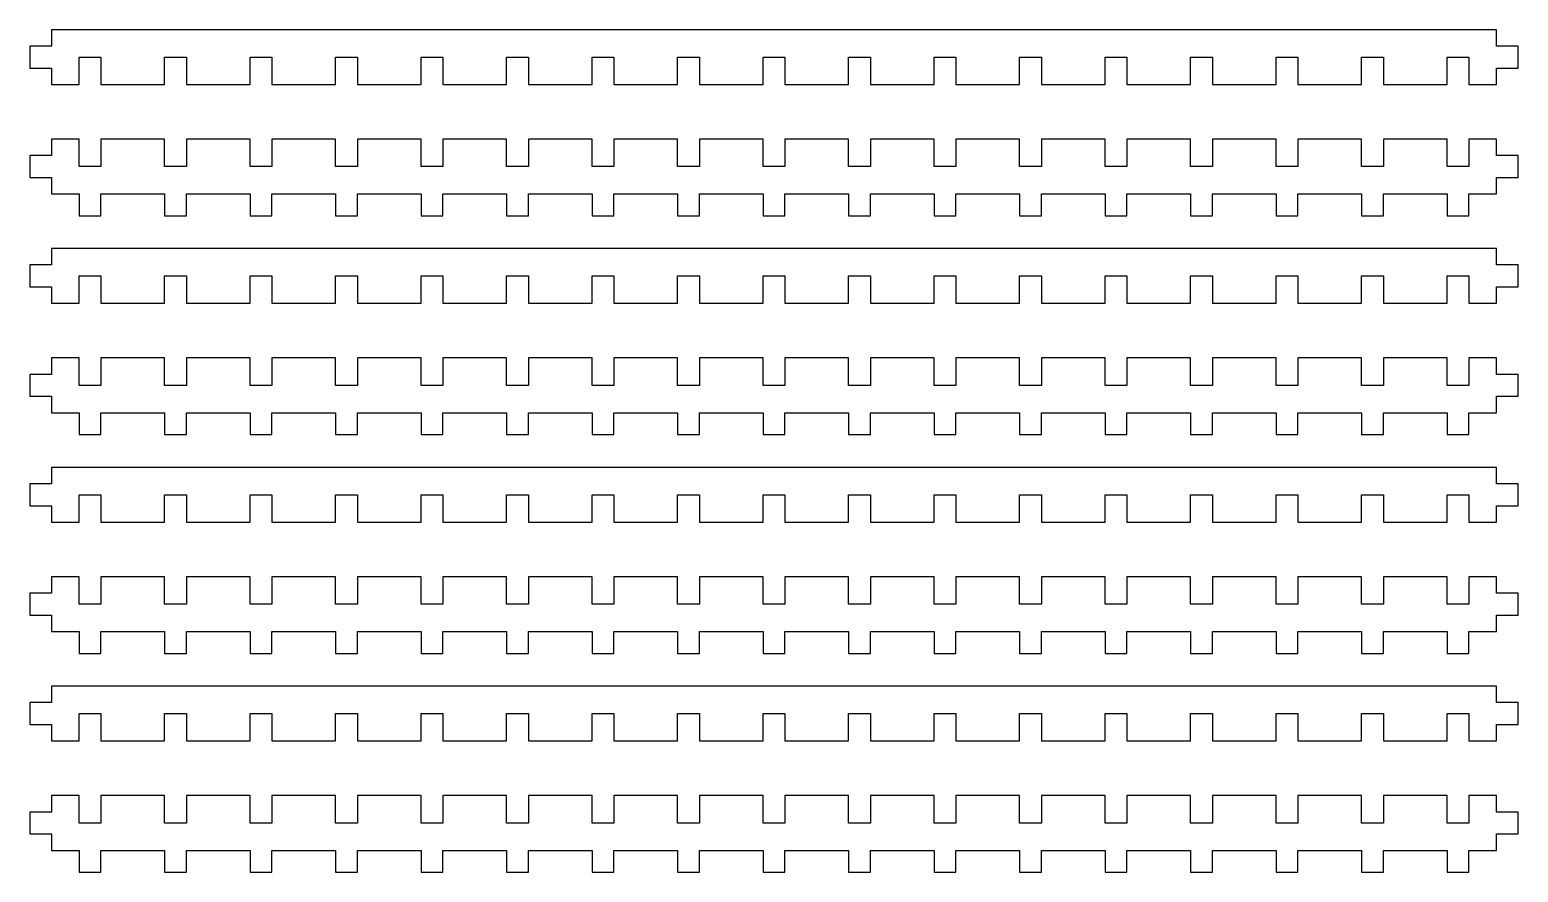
# Model space of a CAD drawing. Header units: metres. Extents: x -282 to 272, y -680 to 554.
# Drawn here: x -282 to -10, y -520 to -366 of the extents above; entities that cross this region are included whole.
import ezdxf

# ---------------------------------------------------------------- set-up
doc = ezdxf.new("R2010")
doc.units = ezdxf.units.M

msp = doc.modelspace()

# ---------------------------------------------------------------- linework, layer by layer
for p, q in [((-14, -366), (-278, -366)), ((-278, -366), (-278, -369)), ((-14, -369), (-14, -366)), ((-278, -369), (-282, -369)), ((-282, -369), (-282, -373)), ((-10, -369), (-14, -369)), ((-10, -373), (-10, -369)), ((-273, -371), (-269, -371)), ((-273, -376), (-273, -371)), ((-269, -371), (-269, -376)), ((-257.375, -376), (-257.375, -371)), ((-257.375, -371), (-253.375, -371)), ((-253.375, -371), (-253.375, -376)), ((-241.75, -376), (-241.75, -371)), ((-241.75, -371), (-237.75, -371)), ((-237.75, -371), (-237.75, -376)), ((-226.125, -376), (-226.125, -371)), ((-226.125, -371), (-222.125, -371)), ((-222.125, -371), (-222.125, -376)), ((-210.5, -376), (-210.5, -371)), ((-210.5, -371), (-206.5, -371)), ((-206.5, -371), (-206.5, -376)), ((-194.875, -376), (-194.875, -371)), ((-194.875, -371), (-190.875, -371)), ((-190.875, -371), (-190.875, -376)), ((-179.25, -376), (-179.25, -371)), ((-179.25, -371), (-175.25, -371)), ((-175.25, -371), (-175.25, -376)), ((-163.625, -376), (-163.625, -371)), ((-163.625, -371), (-159.625, -371)), ((-159.625, -371), (-159.625, -376)), ((-148, -376), (-148, -371)), ((-148, -371), (-144, -371)), ((-144, -371), (-144, -376)), ((-132.375, -376), (-132.375, -371)), ((-132.375, -371), (-128.375, -371)), ((-128.375, -371), (-128.375, -376)), ((-116.75, -376), (-116.75, -371)), ((-116.75, -371), (-112.75, -371)), ((-112.75, -371), (-112.75, -376)), ((-101.125, -376), (-101.125, -371)), ((-101.125, -371), (-97.125, -371)), ((-97.125, -371), (-97.125, -376)), ((-85.5, -376), (-85.5, -371)), ((-85.5, -371), (-81.5, -371)), ((-81.5, -371), (-81.5, -376)), ((-69.875, -376), (-69.875, -371)), ((-69.875, -371), (-65.875, -371)), ((-65.875, -371), (-65.875, -376)), ((-54.25, -376), (-54.25, -371)), ((-54.25, -371), (-50.25, -371)), ((-50.25, -371), (-50.25, -376)), ((-38.625, -376), (-38.625, -371)), ((-38.625, -371), (-34.625, -371)), ((-34.625, -371), (-34.625, -376)), ((-23, -376), (-23, -371)), ((-23, -371), (-19, -371)), ((-19, -371), (-19, -376)), ((-282, -373), (-278, -373)), ((-278, -373), (-278, -376)), ((-14, -376), (-14, -373)), ((-14, -373), (-10, -373)), ((-278, -376), (-273, -376)), ((-269, -376), (-257.375, -376)), ((-253.375, -376), (-241.75, -376)), ((-237.75, -376), (-226.125, -376)), ((-222.125, -376), (-210.5, -376)), ((-206.5, -376), (-194.875, -376)), ((-190.875, -376), (-179.25, -376)), ((-175.25, -376), (-163.625, -376)), ((-159.625, -376), (-148, -376)), ((-144, -376), (-132.375, -376)), ((-128.375, -376), (-116.75, -376)), ((-112.75, -376), (-101.125, -376)), ((-97.125, -376), (-85.5, -376)), ((-81.5, -376), (-69.875, -376)), ((-65.875, -376), (-54.25, -376)), ((-50.25, -376), (-38.625, -376)), ((-34.625, -376), (-23, -376)), ((-19, -376), (-14, -376)), ((-273, -386), (-278, -386)), ((-278, -386), (-278, -389)), ((-273, -391), (-273, -386)), ((-257.375, -386), (-269, -386)), ((-269, -386), (-269, -391)), ((-257.375, -391), (-257.375, -386)), ((-241.75, -386), (-253.375, -386)), ((-253.375, -386), (-253.375, -391)), ((-241.75, -391), (-241.75, -386)), ((-226.125, -386), (-237.75, -386)), ((-237.75, -386), (-237.75, -391)), ((-226.125, -391), (-226.125, -386)), ((-210.5, -386), (-222.125, -386)), ((-222.125, -386), (-222.125, -391)), ((-210.5, -391), (-210.5, -386)), ((-194.875, -386), (-206.5, -386)), ((-206.5, -386), (-206.5, -391)), ((-194.875, -391), (-194.875, -386)), ((-179.25, -386), (-190.875, -386)), ((-190.875, -386), (-190.875, -391)), ((-179.25, -391), (-179.25, -386)), ((-163.625, -386), (-175.25, -386)), ((-175.25, -386), (-175.25, -391)), ((-163.625, -391), (-163.625, -386)), ((-148, -386), (-159.625, -386)), ((-159.625, -386), (-159.625, -391)), ((-148, -391), (-148, -386)), ((-132.375, -386), (-144, -386)), ((-144, -386), (-144, -391)), ((-132.375, -391), (-132.375, -386)), ((-116.75, -386), (-128.375, -386)), ((-128.375, -386), (-128.375, -391)), ((-116.75, -391), (-116.75, -386)), ((-101.125, -386), (-112.75, -386)), ((-112.75, -386), (-112.75, -391)), ((-101.125, -391), (-101.125, -386)), ((-85.5, -386), (-97.125, -386)), ((-97.125, -386), (-97.125, -391)), ((-85.5, -391), (-85.5, -386)), ((-69.875, -386), (-81.5, -386)), ((-81.5, -386), (-81.5, -391)), ((-69.875, -391), (-69.875, -386)), ((-54.25, -386), (-65.875, -386)), ((-65.875, -386), (-65.875, -391)), ((-54.25, -391), (-54.25, -386)), ((-38.625, -386), (-50.25, -386)), ((-50.25, -386), (-50.25, -391)), ((-38.625, -391), (-38.625, -386)), ((-23, -386), (-34.625, -386)), ((-34.625, -386), (-34.625, -391)), ((-23, -391), (-23, -386)), ((-14, -386), (-19, -386)), ((-19, -386), (-19, -391)), ((-14, -389), (-14, -386)), ((-278, -389), (-282, -389)), ((-282, -389), (-282, -393)), ((-269, -391), (-273, -391)), ((-253.375, -391), (-257.375, -391)), ((-237.75, -391), (-241.75, -391)), ((-222.125, -391), (-226.125, -391)), ((-206.5, -391), (-210.5, -391)), ((-190.875, -391), (-194.875, -391)), ((-175.25, -391), (-179.25, -391)), ((-159.625, -391), (-163.625, -391)), ((-144, -391), (-148, -391)), ((-128.375, -391), (-132.375, -391)), ((-112.75, -391), (-116.75, -391)), ((-97.125, -391), (-101.125, -391)), ((-81.5, -391), (-85.5, -391)), ((-65.875, -391), (-69.875, -391)), ((-50.25, -391), (-54.25, -391)), ((-34.625, -391), (-38.625, -391)), ((-19, -391), (-23, -391)), ((-10, -389), (-14, -389)), ((-10, -393), (-10, -389)), ((-282, -393), (-278, -393)), ((-278, -393), (-278, -396)), ((-14, -396), (-14, -393)), ((-14, -393), (-10, -393)), ((-278, -396), (-273, -396)), ((-273, -396), (-273, -400)), ((-269, -396), (-257.375, -396)), ((-269, -400), (-269, -396)), ((-257.375, -396), (-257.375, -400)), ((-253.375, -400), (-253.375, -396)), ((-253.375, -396), (-241.75, -396)), ((-241.75, -396), (-241.75, -400)), ((-237.75, -400), (-237.75, -396)), ((-237.75, -396), (-226.125, -396)), ((-226.125, -396), (-226.125, -400)), ((-222.125, -400), (-222.125, -396)), ((-222.125, -396), (-210.5, -396)), ((-210.5, -396), (-210.5, -400)), ((-206.5, -400), (-206.5, -396)), ((-206.5, -396), (-194.875, -396)), ((-194.875, -396), (-194.875, -400)), ((-190.875, -400), (-190.875, -396)), ((-190.875, -396), (-179.25, -396)), ((-179.25, -396), (-179.25, -400)), ((-175.25, -400), (-175.25, -396)), ((-175.25, -396), (-163.625, -396)), ((-163.625, -396), (-163.625, -400)), ((-159.625, -400), (-159.625, -396)), ((-159.625, -396), (-148, -396)), ((-148, -396), (-148, -400)), ((-144, -400), (-144, -396)), ((-144, -396), (-132.375, -396)), ((-132.375, -396), (-132.375, -400)), ((-128.375, -400), (-128.375, -396)), ((-128.375, -396), (-116.75, -396)), ((-116.75, -396), (-116.75, -400)), ((-112.75, -400), (-112.75, -396)), ((-112.75, -396), (-101.125, -396)), ((-101.125, -396), (-101.125, -400)), ((-97.125, -400), (-97.125, -396)), ((-97.125, -396), (-85.5, -396)), ((-85.5, -396), (-85.5, -400)), ((-81.5, -400), (-81.5, -396)), ((-81.5, -396), (-69.875, -396)), ((-69.875, -396), (-69.875, -400)), ((-65.875, -400), (-65.875, -396)), ((-65.875, -396), (-54.25, -396)), ((-54.25, -396), (-54.25, -400)), ((-50.25, -400), (-50.25, -396)), ((-50.25, -396), (-38.625, -396)), ((-38.625, -396), (-38.625, -400)), ((-34.625, -400), (-34.625, -396)), ((-34.625, -396), (-23, -396)), ((-23, -396), (-23, -400)), ((-19, -400), (-19, -396)), ((-19, -396), (-14, -396)), ((-273, -400), (-269, -400)), ((-257.375, -400), (-253.375, -400)), ((-241.75, -400), (-237.75, -400)), ((-226.125, -400), (-222.125, -400)), ((-210.5, -400), (-206.5, -400)), ((-194.875, -400), (-190.875, -400)), ((-179.25, -400), (-175.25, -400)), ((-163.625, -400), (-159.625, -400)), ((-148, -400), (-144, -400)), ((-132.375, -400), (-128.375, -400)), ((-116.75, -400), (-112.75, -400)), ((-101.125, -400), (-97.125, -400)), ((-85.5, -400), (-81.5, -400)), ((-69.875, -400), (-65.875, -400)), ((-54.25, -400), (-50.25, -400)), ((-38.625, -400), (-34.625, -400)), ((-23, -400), (-19, -400)), ((-14, -406), (-278, -406)), ((-278, -406), (-278, -409)), ((-14, -409), (-14, -406)), ((-278, -409), (-282, -409)), ((-282, -409), (-282, -413)), ((-10, -409), (-14, -409)), ((-10, -413), (-10, -409)), ((-282, -413), (-278, -413)), ((-278, -413), (-278, -416)), ((-273, -411), (-269, -411)), ((-273, -416), (-273, -411)), ((-269, -411), (-269, -416)), ((-257.375, -416), (-257.375, -411)), ((-257.375, -411), (-253.375, -411)), ((-253.375, -411), (-253.375, -416)), ((-241.75, -416), (-241.75, -411)), ((-241.75, -411), (-237.75, -411)), ((-237.75, -411), (-237.75, -416)), ((-226.125, -416), (-226.125, -411)), ((-226.125, -411), (-222.125, -411)), ((-222.125, -411), (-222.125, -416)), ((-210.5, -416), (-210.5, -411)), ((-210.5, -411), (-206.5, -411)), ((-206.5, -411), (-206.5, -416)), ((-194.875, -416), (-194.875, -411)), ((-194.875, -411), (-190.875, -411)), ((-190.875, -411), (-190.875, -416)), ((-179.25, -416), (-179.25, -411)), ((-179.25, -411), (-175.25, -411)), ((-175.25, -411), (-175.25, -416)), ((-163.625, -416), (-163.625, -411)), ((-163.625, -411), (-159.625, -411)), ((-159.625, -411), (-159.625, -416)), ((-148, -416), (-148, -411)), ((-148, -411), (-144, -411)), ((-144, -411), (-144, -416)), ((-132.375, -416), (-132.375, -411)), ((-132.375, -411), (-128.375, -411)), ((-128.375, -411), (-128.375, -416)), ((-116.75, -416), (-116.75, -411)), ((-116.75, -411), (-112.75, -411)), ((-112.75, -411), (-112.75, -416)), ((-101.125, -416), (-101.125, -411)), ((-101.125, -411), (-97.125, -411)), ((-97.125, -411), (-97.125, -416)), ((-85.5, -416), (-85.5, -411)), ((-85.5, -411), (-81.5, -411)), ((-81.5, -411), (-81.5, -416)), ((-69.875, -416), (-69.875, -411)), ((-69.875, -411), (-65.875, -411)), ((-65.875, -411), (-65.875, -416)), ((-54.25, -416), (-54.25, -411)), ((-54.25, -411), (-50.25, -411)), ((-50.25, -411), (-50.25, -416)), ((-38.625, -416), (-38.625, -411)), ((-38.625, -411), (-34.625, -411)), ((-34.625, -411), (-34.625, -416)), ((-23, -416), (-23, -411)), ((-23, -411), (-19, -411)), ((-19, -411), (-19, -416)), ((-14, -416), (-14, -413)), ((-14, -413), (-10, -413)), ((-278, -416), (-273, -416)), ((-269, -416), (-257.375, -416)), ((-253.375, -416), (-241.75, -416)), ((-237.75, -416), (-226.125, -416)), ((-222.125, -416), (-210.5, -416)), ((-206.5, -416), (-194.875, -416)), ((-190.875, -416), (-179.25, -416)), ((-175.25, -416), (-163.625, -416)), ((-159.625, -416), (-148, -416)), ((-144, -416), (-132.375, -416)), ((-128.375, -416), (-116.75, -416)), ((-112.75, -416), (-101.125, -416)), ((-97.125, -416), (-85.5, -416)), ((-81.5, -416), (-69.875, -416)), ((-65.875, -416), (-54.25, -416)), ((-50.25, -416), (-38.625, -416)), ((-34.625, -416), (-23, -416)), ((-19, -416), (-14, -416)), ((-273, -426), (-278, -426)), ((-278, -426), (-278, -429)), ((-273, -431), (-273, -426)), ((-257.375, -426), (-269, -426)), ((-269, -426), (-269, -431)), ((-257.375, -431), (-257.375, -426)), ((-241.75, -426), (-253.375, -426)), ((-253.375, -426), (-253.375, -431)), ((-241.75, -431), (-241.75, -426)), ((-226.125, -426), (-237.75, -426)), ((-237.75, -426), (-237.75, -431)), ((-226.125, -431), (-226.125, -426)), ((-210.5, -426), (-222.125, -426)), ((-222.125, -426), (-222.125, -431)), ((-210.5, -431), (-210.5, -426)), ((-194.875, -426), (-206.5, -426)), ((-206.5, -426), (-206.5, -431)), ((-194.875, -431), (-194.875, -426)), ((-179.25, -426), (-190.875, -426)), ((-190.875, -426), (-190.875, -431)), ((-179.25, -431), (-179.25, -426)), ((-163.625, -426), (-175.25, -426)), ((-175.25, -426), (-175.25, -431)), ((-163.625, -431), (-163.625, -426)), ((-148, -426), (-159.625, -426)), ((-159.625, -426), (-159.625, -431)), ((-148, -431), (-148, -426)), ((-132.375, -426), (-144, -426)), ((-144, -426), (-144, -431)), ((-132.375, -431), (-132.375, -426)), ((-116.75, -426), (-128.375, -426)), ((-128.375, -426), (-128.375, -431)), ((-116.75, -431), (-116.75, -426)), ((-101.125, -426), (-112.75, -426)), ((-112.75, -426), (-112.75, -431)), ((-101.125, -431), (-101.125, -426)), ((-85.5, -426), (-97.125, -426)), ((-97.125, -426), (-97.125, -431)), ((-85.5, -431), (-85.5, -426)), ((-69.875, -426), (-81.5, -426)), ((-81.5, -426), (-81.5, -431)), ((-69.875, -431), (-69.875, -426)), ((-54.25, -426), (-65.875, -426)), ((-65.875, -426), (-65.875, -431)), ((-54.25, -431), (-54.25, -426)), ((-38.625, -426), (-50.25, -426)), ((-50.25, -426), (-50.25, -431)), ((-38.625, -431), (-38.625, -426)), ((-23, -426), (-34.625, -426)), ((-34.625, -426), (-34.625, -431)), ((-23, -431), (-23, -426)), ((-14, -426), (-19, -426)), ((-19, -426), (-19, -431)), ((-14, -429), (-14, -426)), ((-278, -429), (-282, -429)), ((-282, -429), (-282, -433)), ((-10, -429), (-14, -429)), ((-10, -433), (-10, -429)), ((-269, -431), (-273, -431)), ((-253.375, -431), (-257.375, -431)), ((-237.75, -431), (-241.75, -431)), ((-222.125, -431), (-226.125, -431)), ((-206.5, -431), (-210.5, -431)), ((-190.875, -431), (-194.875, -431)), ((-175.25, -431), (-179.25, -431)), ((-159.625, -431), (-163.625, -431)), ((-144, -431), (-148, -431)), ((-128.375, -431), (-132.375, -431)), ((-112.75, -431), (-116.75, -431)), ((-97.125, -431), (-101.125, -431)), ((-81.5, -431), (-85.5, -431)), ((-65.875, -431), (-69.875, -431)), ((-50.25, -431), (-54.25, -431)), ((-34.625, -431), (-38.625, -431)), ((-19, -431), (-23, -431)), ((-282, -433), (-278, -433)), ((-278, -433), (-278, -436)), ((-14, -436), (-14, -433)), ((-14, -433), (-10, -433)), ((-278, -436), (-273, -436)), ((-273, -436), (-273, -440)), ((-269, -436), (-257.375, -436)), ((-269, -440), (-269, -436)), ((-257.375, -436), (-257.375, -440)), ((-253.375, -440), (-253.375, -436)), ((-253.375, -436), (-241.75, -436)), ((-241.75, -436), (-241.75, -440)), ((-237.75, -440), (-237.75, -436)), ((-237.75, -436), (-226.125, -436)), ((-226.125, -436), (-226.125, -440)), ((-222.125, -440), (-222.125, -436)), ((-222.125, -436), (-210.5, -436)), ((-210.5, -436), (-210.5, -440)), ((-206.5, -440), (-206.5, -436)), ((-206.5, -436), (-194.875, -436)), ((-194.875, -436), (-194.875, -440)), ((-190.875, -440), (-190.875, -436)), ((-190.875, -436), (-179.25, -436)), ((-179.25, -436), (-179.25, -440)), ((-175.25, -440), (-175.25, -436)), ((-175.25, -436), (-163.625, -436)), ((-163.625, -436), (-163.625, -440)), ((-159.625, -440), (-159.625, -436)), ((-159.625, -436), (-148, -436)), ((-148, -436), (-148, -440)), ((-144, -440), (-144, -436)), ((-144, -436), (-132.375, -436)), ((-132.375, -436), (-132.375, -440)), ((-128.375, -440), (-128.375, -436)), ((-128.375, -436), (-116.75, -436)), ((-116.75, -436), (-116.75, -440)), ((-112.75, -440), (-112.75, -436)), ((-112.75, -436), (-101.125, -436)), ((-101.125, -436), (-101.125, -440)), ((-97.125, -440), (-97.125, -436)), ((-97.125, -436), (-85.5, -436)), ((-85.5, -436), (-85.5, -440)), ((-81.5, -440), (-81.5, -436)), ((-81.5, -436), (-69.875, -436)), ((-69.875, -436), (-69.875, -440)), ((-65.875, -440), (-65.875, -436)), ((-65.875, -436), (-54.25, -436)), ((-54.25, -436), (-54.25, -440)), ((-50.25, -440), (-50.25, -436)), ((-50.25, -436), (-38.625, -436)), ((-38.625, -436), (-38.625, -440)), ((-34.625, -440), (-34.625, -436)), ((-34.625, -436), (-23, -436)), ((-23, -436), (-23, -440)), ((-19, -440), (-19, -436)), ((-19, -436), (-14, -436)), ((-273, -440), (-269, -440)), ((-257.375, -440), (-253.375, -440)), ((-241.75, -440), (-237.75, -440)), ((-226.125, -440), (-222.125, -440)), ((-210.5, -440), (-206.5, -440)), ((-194.875, -440), (-190.875, -440)), ((-179.25, -440), (-175.25, -440)), ((-163.625, -440), (-159.625, -440)), ((-148, -440), (-144, -440)), ((-132.375, -440), (-128.375, -440)), ((-116.75, -440), (-112.75, -440)), ((-101.125, -440), (-97.125, -440)), ((-85.5, -440), (-81.5, -440)), ((-69.875, -440), (-65.875, -440)), ((-54.25, -440), (-50.25, -440)), ((-38.625, -440), (-34.625, -440)), ((-23, -440), (-19, -440)), ((-14, -446), (-278, -446)), ((-278, -446), (-278, -449)), ((-14, -449), (-14, -446)), ((-278, -449), (-282, -449)), ((-282, -449), (-282, -453)), ((-273, -451), (-269, -451)), ((-273, -456), (-273, -451)), ((-269, -451), (-269, -456)), ((-257.375, -456), (-257.375, -451)), ((-257.375, -451), (-253.375, -451)), ((-253.375, -451), (-253.375, -456)), ((-241.75, -456), (-241.75, -451)), ((-241.75, -451), (-237.75, -451)), ((-237.75, -451), (-237.75, -456)), ((-226.125, -456), (-226.125, -451)), ((-226.125, -451), (-222.125, -451)), ((-222.125, -451), (-222.125, -456)), ((-210.5, -456), (-210.5, -451)), ((-210.5, -451), (-206.5, -451)), ((-206.5, -451), (-206.5, -456)), ((-194.875, -456), (-194.875, -451)), ((-194.875, -451), (-190.875, -451)), ((-190.875, -451), (-190.875, -456)), ((-179.25, -456), (-179.25, -451)), ((-179.25, -451), (-175.25, -451)), ((-175.25, -451), (-175.25, -456)), ((-163.625, -456), (-163.625, -451)), ((-163.625, -451), (-159.625, -451)), ((-159.625, -451), (-159.625, -456)), ((-148, -456), (-148, -451)), ((-148, -451), (-144, -451)), ((-144, -451), (-144, -456)), ((-132.375, -456), (-132.375, -451)), ((-132.375, -451), (-128.375, -451)), ((-128.375, -451), (-128.375, -456)), ((-116.75, -456), (-116.75, -451)), ((-116.75, -451), (-112.75, -451)), ((-112.75, -451), (-112.75, -456)), ((-101.125, -456), (-101.125, -451)), ((-101.125, -451), (-97.125, -451)), ((-97.125, -451), (-97.125, -456)), ((-85.5, -456), (-85.5, -451)), ((-85.5, -451), (-81.5, -451)), ((-81.5, -451), (-81.5, -456)), ((-69.875, -456), (-69.875, -451)), ((-69.875, -451), (-65.875, -451)), ((-65.875, -451), (-65.875, -456)), ((-54.25, -456), (-54.25, -451)), ((-54.25, -451), (-50.25, -451)), ((-50.25, -451), (-50.25, -456)), ((-38.625, -456), (-38.625, -451)), ((-38.625, -451), (-34.625, -451)), ((-34.625, -451), (-34.625, -456)), ((-23, -456), (-23, -451)), ((-23, -451), (-19, -451)), ((-19, -451), (-19, -456)), ((-10, -449), (-14, -449)), ((-10, -453), (-10, -449)), ((-282, -453), (-278, -453)), ((-278, -453), (-278, -456)), ((-14, -456), (-14, -453)), ((-14, -453), (-10, -453)), ((-278, -456), (-273, -456)), ((-269, -456), (-257.375, -456)), ((-253.375, -456), (-241.75, -456)), ((-237.75, -456), (-226.125, -456)), ((-222.125, -456), (-210.5, -456)), ((-206.5, -456), (-194.875, -456)), ((-190.875, -456), (-179.25, -456)), ((-175.25, -456), (-163.625, -456)), ((-159.625, -456), (-148, -456)), ((-144, -456), (-132.375, -456)), ((-128.375, -456), (-116.75, -456)), ((-112.75, -456), (-101.125, -456)), ((-97.125, -456), (-85.5, -456)), ((-81.5, -456), (-69.875, -456)), ((-65.875, -456), (-54.25, -456)), ((-50.25, -456), (-38.625, -456)), ((-34.625, -456), (-23, -456)), ((-19, -456), (-14, -456)), ((-273, -466), (-278, -466)), ((-278, -466), (-278, -469)), ((-273, -471), (-273, -466)), ((-257.375, -466), (-269, -466)), ((-269, -466), (-269, -471)), ((-257.375, -471), (-257.375, -466)), ((-241.75, -466), (-253.375, -466)), ((-253.375, -466), (-253.375, -471)), ((-241.75, -471), (-241.75, -466)), ((-226.125, -466), (-237.75, -466)), ((-237.75, -466), (-237.75, -471)), ((-226.125, -471), (-226.125, -466)), ((-210.5, -466), (-222.125, -466)), ((-222.125, -466), (-222.125, -471)), ((-210.5, -471), (-210.5, -466)), ((-194.875, -466), (-206.5, -466)), ((-206.5, -466), (-206.5, -471)), ((-194.875, -471), (-194.875, -466)), ((-179.25, -466), (-190.875, -466)), ((-190.875, -466), (-190.875, -471)), ((-179.25, -471), (-179.25, -466)), ((-163.625, -466), (-175.25, -466)), ((-175.25, -466), (-175.25, -471)), ((-163.625, -471), (-163.625, -466)), ((-148, -466), (-159.625, -466)), ((-159.625, -466), (-159.625, -471)), ((-148, -471), (-148, -466)), ((-132.375, -466), (-144, -466)), ((-144, -466), (-144, -471)), ((-132.375, -471), (-132.375, -466)), ((-116.75, -466), (-128.375, -466)), ((-128.375, -466), (-128.375, -471)), ((-116.75, -471), (-116.75, -466)), ((-101.125, -466), (-112.75, -466)), ((-112.75, -466), (-112.75, -471)), ((-101.125, -471), (-101.125, -466)), ((-85.5, -466), (-97.125, -466)), ((-97.125, -466), (-97.125, -471)), ((-85.5, -471), (-85.5, -466)), ((-69.875, -466), (-81.5, -466)), ((-81.5, -466), (-81.5, -471)), ((-69.875, -471), (-69.875, -466)), ((-54.25, -466), (-65.875, -466)), ((-65.875, -466), (-65.875, -471)), ((-54.25, -471), (-54.25, -466)), ((-38.625, -466), (-50.25, -466)), ((-50.25, -466), (-50.25, -471)), ((-38.625, -471), (-38.625, -466)), ((-23, -466), (-34.625, -466)), ((-34.625, -466), (-34.625, -471)), ((-23, -471), (-23, -466)), ((-14, -466), (-19, -466)), ((-19, -466), (-19, -471)), ((-14, -469), (-14, -466)), ((-278, -469), (-282, -469)), ((-282, -469), (-282, -473)), ((-10, -469), (-14, -469)), ((-10, -473), (-10, -469)), ((-282, -473), (-278, -473)), ((-278, -473), (-278, -476)), ((-269, -471), (-273, -471)), ((-253.375, -471), (-257.375, -471)), ((-237.75, -471), (-241.75, -471)), ((-222.125, -471), (-226.125, -471)), ((-206.5, -471), (-210.5, -471)), ((-190.875, -471), (-194.875, -471)), ((-175.25, -471), (-179.25, -471)), ((-159.625, -471), (-163.625, -471)), ((-144, -471), (-148, -471)), ((-128.375, -471), (-132.375, -471)), ((-112.75, -471), (-116.75, -471)), ((-97.125, -471), (-101.125, -471)), ((-81.5, -471), (-85.5, -471)), ((-65.875, -471), (-69.875, -471)), ((-50.25, -471), (-54.25, -471)), ((-34.625, -471), (-38.625, -471)), ((-19, -471), (-23, -471)), ((-14, -476), (-14, -473)), ((-14, -473), (-10, -473)), ((-278, -476), (-273, -476)), ((-273, -476), (-273, -480)), ((-269, -476), (-257.375, -476)), ((-269, -480), (-269, -476)), ((-257.375, -476), (-257.375, -480)), ((-253.375, -480), (-253.375, -476)), ((-253.375, -476), (-241.75, -476)), ((-241.75, -476), (-241.75, -480)), ((-237.75, -480), (-237.75, -476)), ((-237.75, -476), (-226.125, -476)), ((-226.125, -476), (-226.125, -480)), ((-222.125, -480), (-222.125, -476)), ((-222.125, -476), (-210.5, -476)), ((-210.5, -476), (-210.5, -480)), ((-206.5, -480), (-206.5, -476)), ((-206.5, -476), (-194.875, -476)), ((-194.875, -476), (-194.875, -480)), ((-190.875, -480), (-190.875, -476)), ((-190.875, -476), (-179.25, -476)), ((-179.25, -476), (-179.25, -480)), ((-175.25, -480), (-175.25, -476)), ((-175.25, -476), (-163.625, -476)), ((-163.625, -476), (-163.625, -480)), ((-159.625, -480), (-159.625, -476)), ((-159.625, -476), (-148, -476)), ((-148, -476), (-148, -480)), ((-144, -480), (-144, -476)), ((-144, -476), (-132.375, -476)), ((-132.375, -476), (-132.375, -480)), ((-128.375, -480), (-128.375, -476)), ((-128.375, -476), (-116.75, -476)), ((-116.75, -476), (-116.75, -480)), ((-112.75, -480), (-112.75, -476)), ((-112.75, -476), (-101.125, -476)), ((-101.125, -476), (-101.125, -480)), ((-97.125, -480), (-97.125, -476)), ((-97.125, -476), (-85.5, -476)), ((-85.5, -476), (-85.5, -480)), ((-81.5, -480), (-81.5, -476)), ((-81.5, -476), (-69.875, -476)), ((-69.875, -476), (-69.875, -480)), ((-65.875, -480), (-65.875, -476)), ((-65.875, -476), (-54.25, -476)), ((-54.25, -476), (-54.25, -480)), ((-50.25, -480), (-50.25, -476)), ((-50.25, -476), (-38.625, -476)), ((-38.625, -476), (-38.625, -480)), ((-34.625, -480), (-34.625, -476)), ((-34.625, -476), (-23, -476)), ((-23, -476), (-23, -480)), ((-19, -480), (-19, -476)), ((-19, -476), (-14, -476)), ((-273, -480), (-269, -480)), ((-257.375, -480), (-253.375, -480)), ((-241.75, -480), (-237.75, -480)), ((-226.125, -480), (-222.125, -480)), ((-210.5, -480), (-206.5, -480)), ((-194.875, -480), (-190.875, -480)), ((-179.25, -480), (-175.25, -480)), ((-163.625, -480), (-159.625, -480)), ((-148, -480), (-144, -480)), ((-132.375, -480), (-128.375, -480)), ((-116.75, -480), (-112.75, -480)), ((-101.125, -480), (-97.125, -480)), ((-85.5, -480), (-81.5, -480)), ((-69.875, -480), (-65.875, -480)), ((-54.25, -480), (-50.25, -480)), ((-38.625, -480), (-34.625, -480)), ((-23, -480), (-19, -480)), ((-14, -486), (-278, -486)), ((-278, -486), (-278, -489)), ((-14, -489), (-14, -486)), ((-278, -489), (-282, -489)), ((-282, -489), (-282, -493)), ((-10, -489), (-14, -489)), ((-10, -493), (-10, -489)), ((-273, -491), (-269, -491)), ((-273, -496), (-273, -491)), ((-269, -491), (-269, -496)), ((-257.375, -496), (-257.375, -491)), ((-257.375, -491), (-253.375, -491)), ((-253.375, -491), (-253.375, -496)), ((-241.75, -496), (-241.75, -491)), ((-241.75, -491), (-237.75, -491)), ((-237.75, -491), (-237.75, -496)), ((-226.125, -496), (-226.125, -491)), ((-226.125, -491), (-222.125, -491)), ((-222.125, -491), (-222.125, -496)), ((-210.5, -496), (-210.5, -491)), ((-210.5, -491), (-206.5, -491)), ((-206.5, -491), (-206.5, -496)), ((-194.875, -496), (-194.875, -491)), ((-194.875, -491), (-190.875, -491)), ((-190.875, -491), (-190.875, -496)), ((-179.25, -496), (-179.25, -491)), ((-179.25, -491), (-175.25, -491)), ((-175.25, -491), (-175.25, -496)), ((-163.625, -496), (-163.625, -491)), ((-163.625, -491), (-159.625, -491)), ((-159.625, -491), (-159.625, -496)), ((-148, -496), (-148, -491)), ((-148, -491), (-144, -491)), ((-144, -491), (-144, -496)), ((-132.375, -496), (-132.375, -491)), ((-132.375, -491), (-128.375, -491)), ((-128.375, -491), (-128.375, -496)), ((-116.75, -496), (-116.75, -491)), ((-116.75, -491), (-112.75, -491)), ((-112.75, -491), (-112.75, -496)), ((-101.125, -496), (-101.125, -491)), ((-101.125, -491), (-97.125, -491)), ((-97.125, -491), (-97.125, -496)), ((-85.5, -496), (-85.5, -491)), ((-85.5, -491), (-81.5, -491)), ((-81.5, -491), (-81.5, -496)), ((-69.875, -496), (-69.875, -491)), ((-69.875, -491), (-65.875, -491)), ((-65.875, -491), (-65.875, -496)), ((-54.25, -496), (-54.25, -491)), ((-54.25, -491), (-50.25, -491)), ((-50.25, -491), (-50.25, -496)), ((-38.625, -496), (-38.625, -491)), ((-38.625, -491), (-34.625, -491)), ((-34.625, -491), (-34.625, -496)), ((-23, -496), (-23, -491)), ((-23, -491), (-19, -491)), ((-19, -491), (-19, -496)), ((-282, -493), (-278, -493)), ((-278, -493), (-278, -496)), ((-14, -496), (-14, -493)), ((-14, -493), (-10, -493)), ((-278, -496), (-273, -496)), ((-269, -496), (-257.375, -496)), ((-253.375, -496), (-241.75, -496)), ((-237.75, -496), (-226.125, -496)), ((-222.125, -496), (-210.5, -496)), ((-206.5, -496), (-194.875, -496)), ((-190.875, -496), (-179.25, -496)), ((-175.25, -496), (-163.625, -496)), ((-159.625, -496), (-148, -496)), ((-144, -496), (-132.375, -496)), ((-128.375, -496), (-116.75, -496)), ((-112.75, -496), (-101.125, -496)), ((-97.125, -496), (-85.5, -496)), ((-81.5, -496), (-69.875, -496)), ((-65.875, -496), (-54.25, -496)), ((-50.25, -496), (-38.625, -496)), ((-34.625, -496), (-23, -496)), ((-19, -496), (-14, -496)), ((-273, -506), (-278, -506)), ((-278, -506), (-278, -509)), ((-273, -511), (-273, -506)), ((-257.375, -506), (-269, -506)), ((-269, -506), (-269, -511)), ((-257.375, -511), (-257.375, -506)), ((-241.75, -506), (-253.375, -506)), ((-253.375, -506), (-253.375, -511)), ((-241.75, -511), (-241.75, -506)), ((-226.125, -506), (-237.75, -506)), ((-237.75, -506), (-237.75, -511)), ((-226.125, -511), (-226.125, -506)), ((-210.5, -506), (-222.125, -506)), ((-222.125, -506), (-222.125, -511)), ((-210.5, -511), (-210.5, -506)), ((-194.875, -506), (-206.5, -506)), ((-206.5, -506), (-206.5, -511)), ((-194.875, -511), (-194.875, -506)), ((-179.25, -506), (-190.875, -506)), ((-190.875, -506), (-190.875, -511)), ((-179.25, -511), (-179.25, -506)), ((-163.625, -506), (-175.25, -506)), ((-175.25, -506), (-175.25, -511)), ((-163.625, -511), (-163.625, -506)), ((-148, -506), (-159.625, -506)), ((-159.625, -506), (-159.625, -511)), ((-148, -511), (-148, -506)), ((-132.375, -506), (-144, -506)), ((-144, -506), (-144, -511)), ((-132.375, -511), (-132.375, -506)), ((-116.75, -506), (-128.375, -506)), ((-128.375, -506), (-128.375, -511)), ((-116.75, -511), (-116.75, -506)), ((-101.125, -506), (-112.75, -506)), ((-112.75, -506), (-112.75, -511)), ((-101.125, -511), (-101.125, -506)), ((-85.5, -506), (-97.125, -506)), ((-97.125, -506), (-97.125, -511)), ((-85.5, -511), (-85.5, -506)), ((-69.875, -506), (-81.5, -506)), ((-81.5, -506), (-81.5, -511)), ((-69.875, -511), (-69.875, -506)), ((-54.25, -506), (-65.875, -506)), ((-65.875, -506), (-65.875, -511)), ((-54.25, -511), (-54.25, -506)), ((-38.625, -506), (-50.25, -506)), ((-50.25, -506), (-50.25, -511)), ((-38.625, -511), (-38.625, -506)), ((-23, -506), (-34.625, -506)), ((-34.625, -506), (-34.625, -511)), ((-23, -511), (-23, -506)), ((-14, -506), (-19, -506)), ((-19, -506), (-19, -511)), ((-14, -509), (-14, -506)), ((-278, -509), (-282, -509)), ((-282, -509), (-282, -513)), ((-269, -511), (-273, -511)), ((-253.375, -511), (-257.375, -511)), ((-237.75, -511), (-241.75, -511)), ((-222.125, -511), (-226.125, -511)), ((-206.5, -511), (-210.5, -511)), ((-190.875, -511), (-194.875, -511)), ((-175.25, -511), (-179.25, -511)), ((-159.625, -511), (-163.625, -511)), ((-144, -511), (-148, -511)), ((-128.375, -511), (-132.375, -511)), ((-112.75, -511), (-116.75, -511)), ((-97.125, -511), (-101.125, -511)), ((-81.5, -511), (-85.5, -511)), ((-65.875, -511), (-69.875, -511)), ((-50.25, -511), (-54.25, -511)), ((-34.625, -511), (-38.625, -511)), ((-19, -511), (-23, -511)), ((-10, -509), (-14, -509)), ((-10, -513), (-10, -509)), ((-282, -513), (-278, -513)), ((-278, -513), (-278, -516)), ((-14, -516), (-14, -513)), ((-14, -513), (-10, -513)), ((-278, -516), (-273, -516)), ((-273, -516), (-273, -520)), ((-269, -516), (-257.375, -516)), ((-269, -520), (-269, -516)), ((-257.375, -516), (-257.375, -520)), ((-253.375, -520), (-253.375, -516)), ((-253.375, -516), (-241.75, -516)), ((-241.75, -516), (-241.75, -520)), ((-237.75, -520), (-237.75, -516)), ((-237.75, -516), (-226.125, -516)), ((-226.125, -516), (-226.125, -520)), ((-222.125, -520), (-222.125, -516)), ((-222.125, -516), (-210.5, -516)), ((-210.5, -516), (-210.5, -520)), ((-206.5, -520), (-206.5, -516)), ((-206.5, -516), (-194.875, -516)), ((-194.875, -516), (-194.875, -520)), ((-190.875, -520), (-190.875, -516)), ((-190.875, -516), (-179.25, -516)), ((-179.25, -516), (-179.25, -520)), ((-175.25, -520), (-175.25, -516)), ((-175.25, -516), (-163.625, -516)), ((-163.625, -516), (-163.625, -520)), ((-159.625, -520), (-159.625, -516)), ((-159.625, -516), (-148, -516)), ((-148, -516), (-148, -520)), ((-144, -520), (-144, -516)), ((-144, -516), (-132.375, -516)), ((-132.375, -516), (-132.375, -520)), ((-128.375, -520), (-128.375, -516)), ((-128.375, -516), (-116.75, -516)), ((-116.75, -516), (-116.75, -520)), ((-112.75, -520), (-112.75, -516)), ((-112.75, -516), (-101.125, -516)), ((-101.125, -516), (-101.125, -520)), ((-97.125, -520), (-97.125, -516)), ((-97.125, -516), (-85.5, -516)), ((-85.5, -516), (-85.5, -520)), ((-81.5, -520), (-81.5, -516)), ((-81.5, -516), (-69.875, -516)), ((-69.875, -516), (-69.875, -520)), ((-65.875, -520), (-65.875, -516)), ((-65.875, -516), (-54.25, -516)), ((-54.25, -516), (-54.25, -520)), ((-50.25, -520), (-50.25, -516)), ((-50.25, -516), (-38.625, -516)), ((-38.625, -516), (-38.625, -520)), ((-34.625, -520), (-34.625, -516)), ((-34.625, -516), (-23, -516)), ((-23, -516), (-23, -520)), ((-19, -520), (-19, -516)), ((-19, -516), (-14, -516)), ((-273, -520), (-269, -520)), ((-257.375, -520), (-253.375, -520)), ((-241.75, -520), (-237.75, -520)), ((-226.125, -520), (-222.125, -520)), ((-210.5, -520), (-206.5, -520)), ((-194.875, -520), (-190.875, -520)), ((-179.25, -520), (-175.25, -520)), ((-163.625, -520), (-159.625, -520)), ((-148, -520), (-144, -520)), ((-132.375, -520), (-128.375, -520)), ((-116.75, -520), (-112.75, -520)), ((-101.125, -520), (-97.125, -520)), ((-85.5, -520), (-81.5, -520)), ((-69.875, -520), (-65.875, -520)), ((-54.25, -520), (-50.25, -520)), ((-38.625, -520), (-34.625, -520)), ((-23, -520), (-19, -520))]:
    msp.add_line(p, q)

doc.saveas('drawing.dxf')
